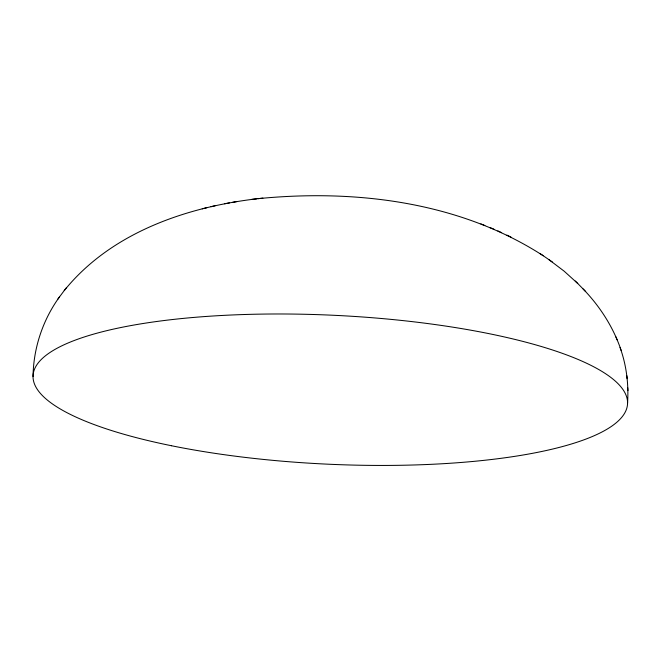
<?xml version="1.0" encoding="UTF-8"?>
<svg xmlns="http://www.w3.org/2000/svg" width="661" height="661" viewBox="0 0 661 661"><rect width="100%" height="100%" fill="white"/><g stroke="black" fill="none" stroke-linecap="round" stroke-linejoin="round"><path stroke-width="0.99" d="M627.57 402.88C628.76 384.173 626.479 365.145 620.043 347.496M33.05 376.539C33.414 348.124 42.783 319.99 59.432 296.987M64.241 290.584C110.709 233.027 185.402 207.273 256.724 198.812M57.499 299.607L66.133 288.014M202.249 208.802L206.885 207.694M211.016 206.703L215.354 205.67M224.591 203.762L229.474 202.894M232.515 202.34L237.059 201.531M258.162 198.655C355.577 189.046 459.651 201.704 543.276 255.766M251.601 199.407L262.904 198.102M480.869 223.897L484.852 225.508M489.636 227.434L493.874 229.144M497.865 230.887L501.608 232.655M506.954 235.134L510.912 237.01M549.093 259.773L564.155 271.184L577.764 283.511M540.12 253.601L552.389 262.037M583.109 288.964C599.973 306.407 613.408 327.327 621.15 350.388M575.293 281.024L585.663 291.534M615.978 336.961L617.06 339.804M626.884 375.787L627.107 378.712M627.727 387.66L627.95 390.601M171.571 445.754A297.574 74.503 2.7 0 0 627.339 405.804A297.574 74.503 2.7 0 0 192.021 317.577A297.574 74.503 2.7 0 0 171.571 445.754"/></g></svg>
